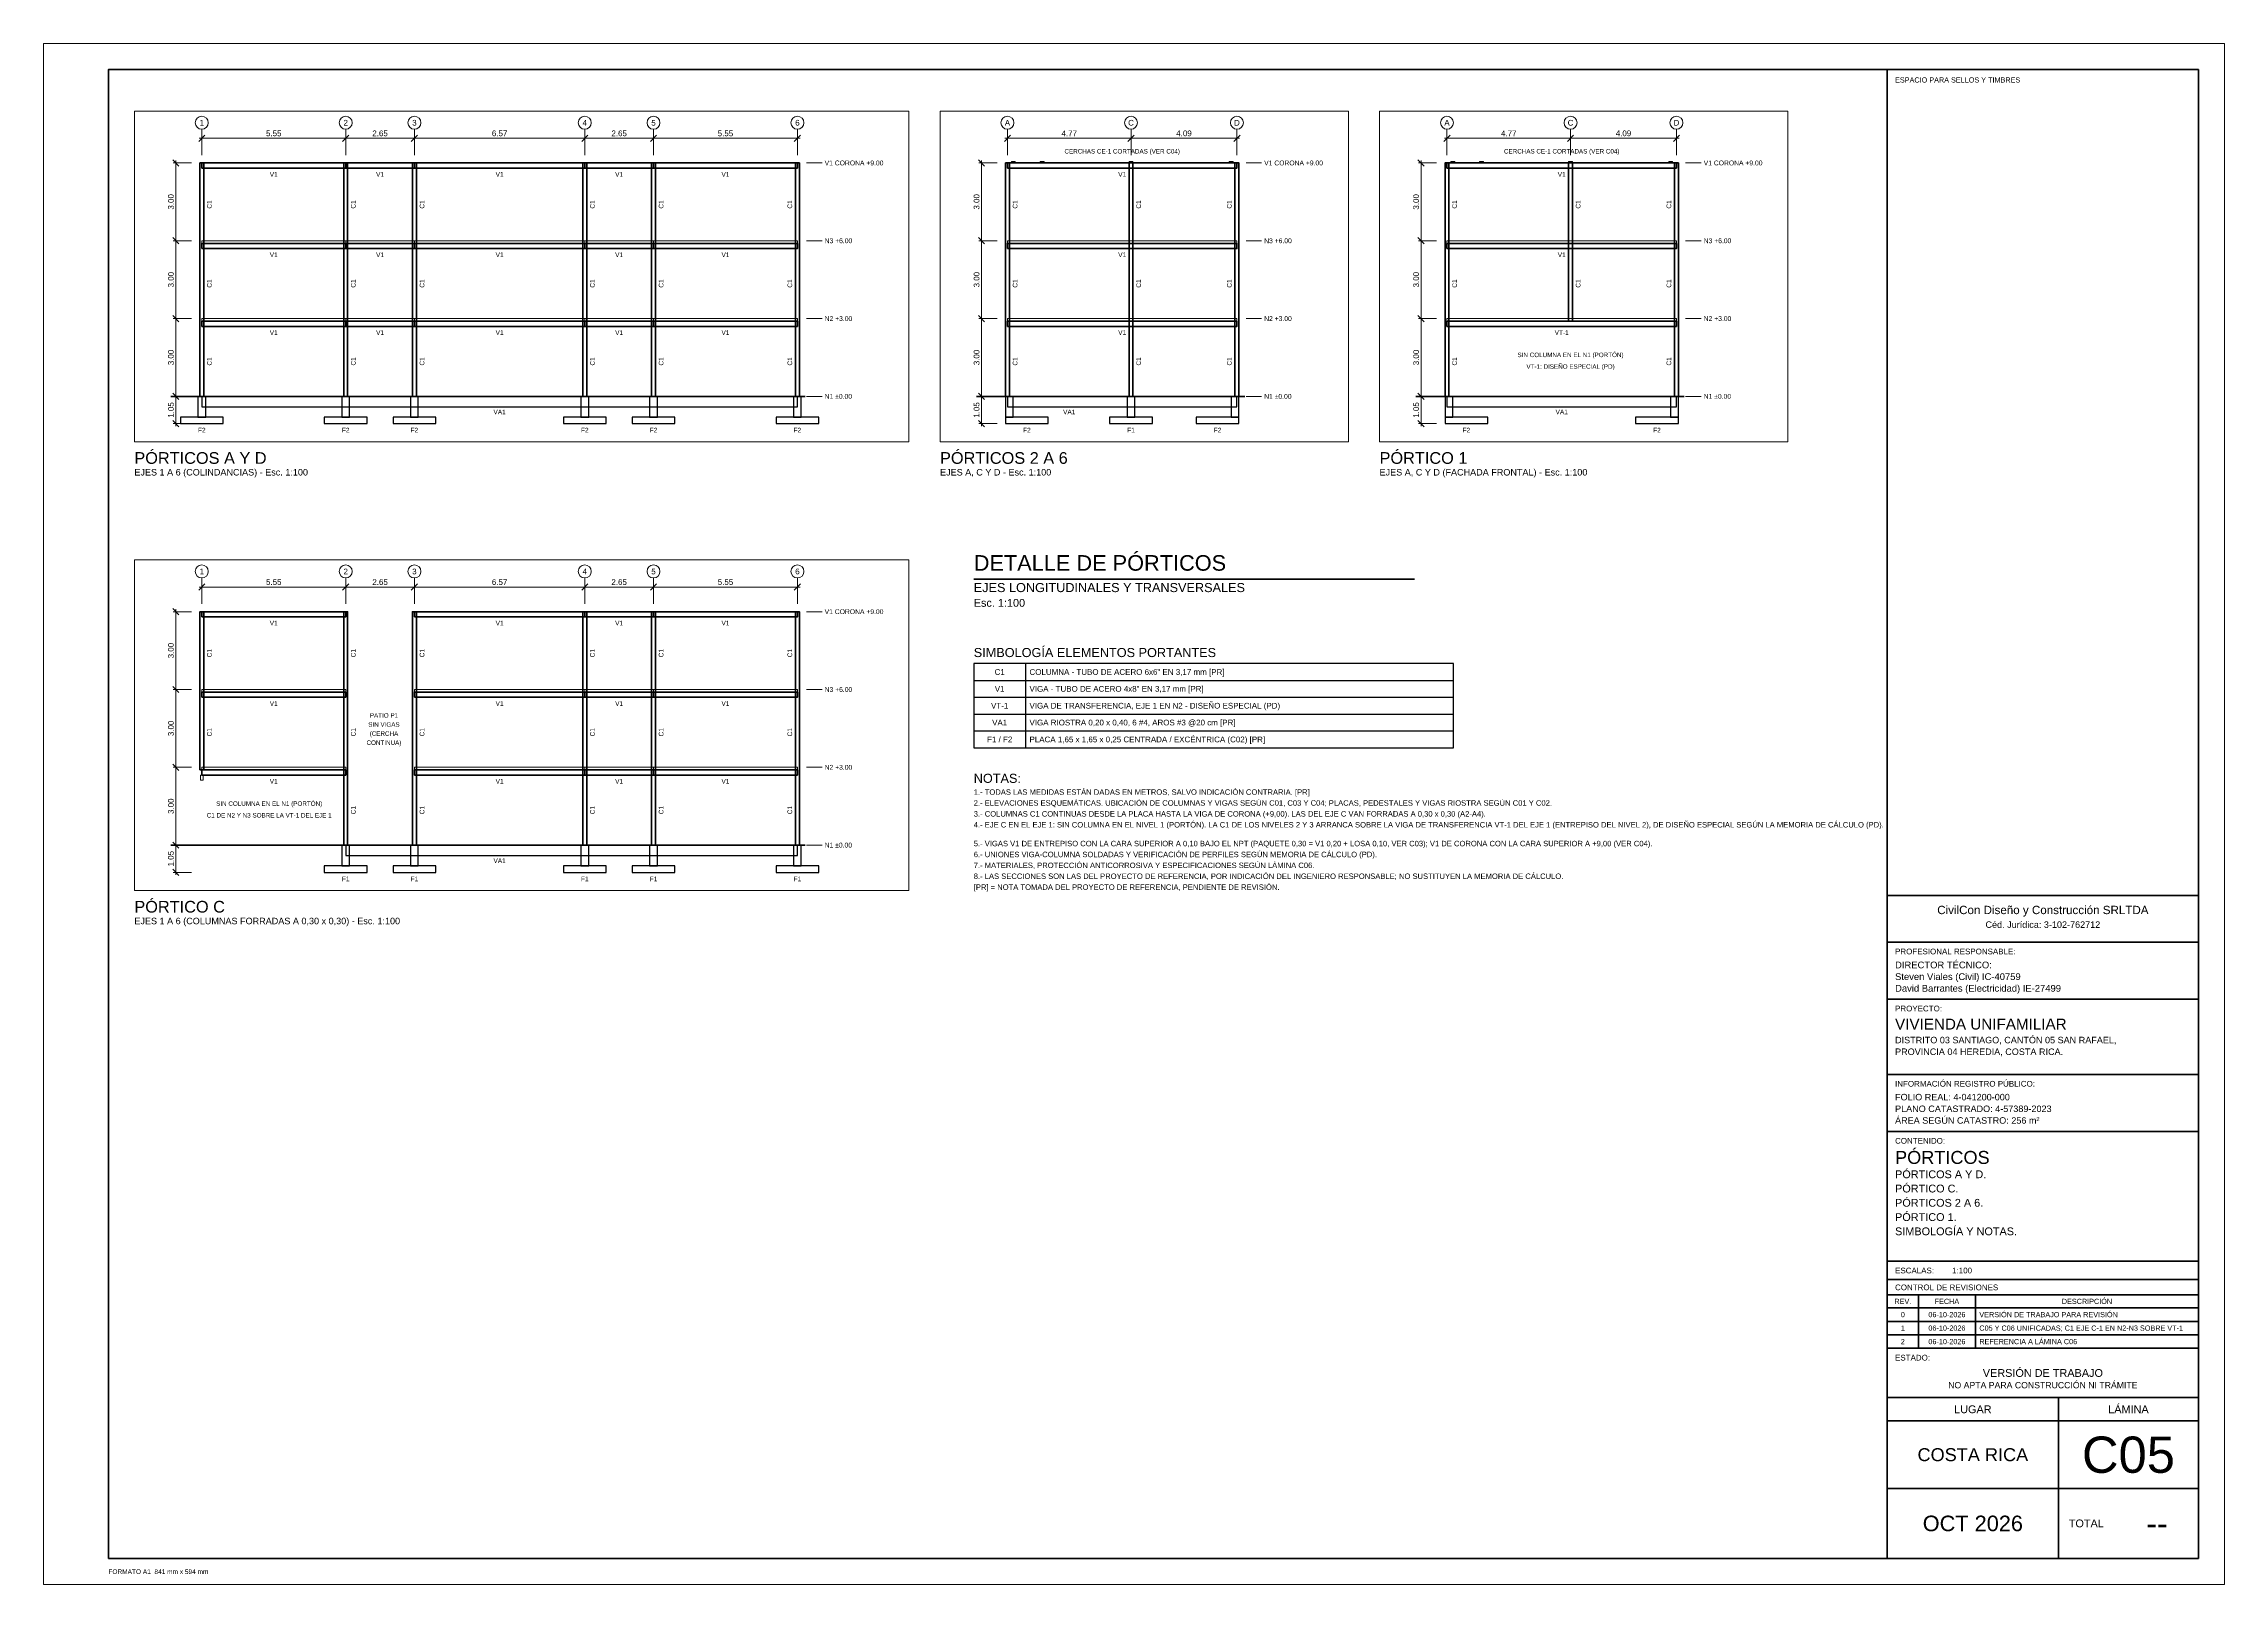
# Paper-space layout 'C05-PORTICOS' of a CAD drawing. Header units: metres, sheet in millimetres. Extents: x 0 to 841, y 0 to 594.
# The model-space entities are those that its viewports show. They can reach past a viewport. Long polylines and large blocks are cut down to what shows.
import ezdxf
from ezdxf.enums import TextEntityAlignment as Align

# ---------------------------------------------------------------- set-up
doc = ezdxf.new("R2010")
doc.units = ezdxf.units.M
doc.linetypes.add('DASHDOT', pattern=[3.556, 2.54, -0.508, 0, -0.508])
for name, color, linetype, lineweight in [('A-CAJETIN', 7, 'Continuous', 35), ('A-CAJETIN-TXT', 7, 'Continuous', 25), ('A-MARCO', 7, 'Continuous', 70), ('A-NOTAS', 7, 'Continuous', 18), ('A-TABLAS', 7, 'Continuous', 25), ('A-TEXTO', 7, 'Continuous', 18), ('A-TITULOS', 7, 'Continuous', 35), ('E-CIM', 7, 'Continuous', 25), ('E-COL', 7, 'Continuous', 35), ('E-COTA', 7, 'Continuous', 18), ('E-EJE', 8, 'DASHDOT', 13), ('E-LOSA', 8, 'Continuous', 18), ('E-REF', 8, 'Continuous', 18), ('E-TERRENO', 7, 'Continuous', 50), ('E-TXT', 7, 'Continuous', 18), ('E-VIGA', 7, 'Continuous', 35)]:
    doc.layers.add(name, color=color, linetype=linetype, lineweight=lineweight)
doc.layers.add('A-VIEWPORT', color=8, linetype='Continuous', lineweight=13, plot=False)
doc.styles.add('ARIAL', font='arial.ttf')
doc.dimstyles.new('COTA-100', dxfattribs={"dimtxt": 0.22, "dimasz": 0.12, "dimexe": 0.1, "dimexo": 0.1, "dimgap": 0.08, "dimtad": 1, "dimzin": 0, "dimdsep": 46, "dimtxsty": 'ARIAL', "dimtsz": 0.12, "dimcen": 2.5, "dimdle": 0.1, "dimclrd": 7, "dimclre": 7, "dimclrt": 7, "dimazin": 3, "dimtfac": 1, "dimtmove": 0, "dimatfit": 3, "dimlwd": 18, "dimlwe": 13})

# ---------------------------------------------------------------- blocks, each defined once
blk = doc.blocks.new('CAJETIN_A1')
for p, q in [((0, 255.6), (120, 255.6)), ((0, 237.6), (120, 237.6)), ((0, 215.6), (120, 215.6)), ((0, 186.6), (120, 186.6)), ((0, 164.6), (120, 164.6)), ((0, 114.6), (120, 114.6)), ((0, 107.6), (120, 107.6)), ((0, 101.6), (120, 101.6)), ((12, 101.6), (12, 81)), ((34, 101.6), (34, 81)), ((0, 96.6), (120, 96.6)), ((0, 91.4), (120, 91.4)), ((0, 86.2), (120, 86.2)), ((0, 81), (120, 81)), ((0, 62), (120, 62)), ((66, 62), (66, 0)), ((0, 53), (120, 53)), ((0, 27), (120, 27))]:
    blk.add_line(p, q)
blk.add_lwpolyline([(0, 0), (120, 0), (120, 574), (0, 574)], close=True)
at = {"style": 'ARIAL'}
for s, height, p in [('ESPACIO PARA SELLOS Y TIMBRES', 2, (3, 571)), ('PROFESIONAL RESPONSABLE:', 2.2, (3, 235.1)), ('PROYECTO:', 2.2, (3, 213.1)), ('INFORMACIÓN REGISTRO PÚBLICO:', 2.2, (3, 184.1)), ('CONTENIDO:', 2.2, (3, 162.1)), ('ESCALAS:', 2.2, (3, 112.1)), ('CONTROL DE REVISIONES', 2.2, (3, 105.6)), ('ESTADO:', 2.2, (3, 78.5))]:
    blk.add_text(s, height=height, dxfattribs=at).set_placement(p, align=Align.TOP_LEFT)
for s, height, p in [('REV.', 2, (6, 99.1)), ('FECHA', 2, (23, 99.1)), ('DESCRIPCIÓN', 2, (77, 99.1)), ('LUGAR', 3, (33, 57.5)), ('LÁMINA', 3, (93, 57.5))]:
    blk.add_text(s, height=height, dxfattribs=at).set_placement(p, align=Align.MIDDLE_CENTER)
blk.add_text('TOTAL', height=3, dxfattribs=at).set_placement((70, 13.5), align=Align.MIDDLE_LEFT)
for tag, height, p in [('EMPRESA_CED', 2.5, (60, 245.6)), ('EMPRESA', 3.2, (60, 251.6)), ('ESTADO_1', 3, (60, 73)), ('ESTADO_2', 2.4, (60, 68))]:
    blk.add_attdef(tag, text='', height=height, dxfattribs=at).set_placement(p, align=Align.TOP_CENTER)
for tag, height, p in [('PROF_1', 2.6, (3, 230.1)), ('PROF_2', 2.6, (3, 225.6)), ('PROF_3', 2.6, (3, 221.1)), ('PROYECTO', 4.2, (3, 208.1)), ('UBIC_1', 2.5, (3, 201.1)), ('UBIC_2', 2.5, (3, 196.6)), ('UBIC_3', 2.5, (3, 192.1)), ('REG_1', 2.5, (3, 179.1)), ('REG_2', 2.5, (3, 174.6)), ('REG_3', 2.5, (3, 170.1)), ('CONT_TIT', 5, (3, 157.1)), ('CONT_1', 3, (3, 149.6)), ('CONT_2', 3, (3, 144.1)), ('CONT_3', 3, (3, 138.6)), ('CONT_4', 3, (3, 133.1)), ('CONT_5', 3, (3, 127.6)), ('CONT_6', 3, (3, 122.1)), ('ESCALAS', 2.2, (25, 112.1))]:
    blk.add_attdef(tag, text='', height=height, dxfattribs=at).set_placement(p, align=Align.TOP_LEFT)
for tag, height, p in [('REV0_N', 2, (6, 94)), ('REV0_F', 2, (23, 94)), ('REV1_N', 2, (6, 88.8)), ('REV2_N', 2, (6, 83.6)), ('REV1_F', 2, (23, 88.8)), ('REV2_F', 2, (23, 83.6)), ('LUGAR', 5, (33, 40)), ('LAMINA', 14, (93, 40)), ('TOTAL', 9, (104, 13.5)), ('FECHA', 6, (33, 13.5))]:
    blk.add_attdef(tag, text='', height=height, dxfattribs=at).set_placement(p, align=Align.MIDDLE_CENTER)
for tag, p in [('REV0_D', (35.5, 94)), ('REV1_D', (35.5, 88.8)), ('REV2_D', (35.5, 83.6))]:
    blk.add_attdef(tag, text='', height=2, dxfattribs=at).set_placement(p, align=Align.MIDDLE_LEFT)

msp = doc.modelspace()

# ---------------------------------------------------------------- linework, layer by layer
at = {"layer": 'E-CIM'}
for points in [[(1.985, -0.8), (2.285, -0.8), (2.285, 0), (1.985, 0)], [(2.135, -0.4), (25.105, -0.4), (25.105, 0), (2.135, 0)], [(7.535, -0.8), (7.835, -0.8), (7.835, 0), (7.535, 0)], [(10.185, -0.8), (10.485, -0.8), (10.485, 0), (10.185, 0)], [(16.755, -0.8), (17.055, -0.8), (17.055, 0), (16.755, 0)], [(19.405, -0.8), (19.705, -0.8), (19.705, 0), (19.405, 0)], [(24.955, -0.8), (25.255, -0.8), (25.255, 0), (24.955, 0)], [(40, -0.8), (40.3, -0.8), (40.3, 0), (40, 0)], [(40.075, -0.4), (48.925, -0.4), (48.925, 0), (40.075, 0)], [(44.69, -0.8), (44.99, -0.8), (44.99, 0), (44.69, 0)], [(48.7, -0.8), (49, -0.8), (49, 0), (48.7, 0)], [(60, -0.8), (60.3, -0.8), (60.3, 0), (60, 0)], [(60.075, -0.4), (68.925, -0.4), (68.925, 0), (60.075, 0)], [(68.7, -0.8), (69, -0.8), (69, 0), (68.7, 0)], [(1.31, -1.05), (2.96, -1.05), (2.96, -0.8), (1.31, -0.8)], [(6.86, -1.05), (8.51, -1.05), (8.51, -0.8), (6.86, -0.8)], [(9.51, -1.05), (11.16, -1.05), (11.16, -0.8), (9.51, -0.8)], [(16.08, -1.05), (17.73, -1.05), (17.73, -0.8), (16.08, -0.8)], [(18.73, -1.05), (20.38, -1.05), (20.38, -0.8), (18.73, -0.8)], [(24.28, -1.05), (25.93, -1.05), (25.93, -0.8), (24.28, -0.8)], [(40, -1.05), (41.65, -1.05), (41.65, -0.8), (40, -0.8)], [(44.015, -1.05), (45.665, -1.05), (45.665, -0.8), (44.015, -0.8)], [(47.35, -1.05), (49, -1.05), (49, -0.8), (47.35, -0.8)], [(60, -1.05), (61.65, -1.05), (61.65, -0.8), (60, -0.8)], [(67.35, -1.05), (69, -1.05), (69, -0.8), (67.35, -0.8)], [(6.86, -17.05), (8.51, -17.05), (8.51, -16.8), (6.86, -16.8)], [(7.535, -16.8), (7.835, -16.8), (7.835, -16), (7.535, -16)], [(7.685, -16.4), (25.105, -16.4), (25.105, -16), (7.685, -16)], [(9.51, -17.05), (11.16, -17.05), (11.16, -16.8), (9.51, -16.8)], [(10.185, -16.8), (10.485, -16.8), (10.485, -16), (10.185, -16)], [(16.08, -17.05), (17.73, -17.05), (17.73, -16.8), (16.08, -16.8)], [(16.755, -16.8), (17.055, -16.8), (17.055, -16), (16.755, -16)], [(18.73, -17.05), (20.38, -17.05), (20.38, -16.8), (18.73, -16.8)], [(19.405, -16.8), (19.705, -16.8), (19.705, -16), (19.405, -16)], [(24.28, -17.05), (25.93, -17.05), (25.93, -16.8), (24.28, -16.8)], [(24.955, -16.8), (25.255, -16.8), (25.255, -16), (24.955, -16)]]:
    msp.add_lwpolyline(points, close=True, dxfattribs=at)
at = {"layer": 'E-COL'}
for points in [[(2.06, 0), (2.21, 0), (2.21, 9), (2.06, 9)], [(7.61, 0), (7.76, 0), (7.76, 9), (7.61, 9)], [(10.26, 0), (10.41, 0), (10.41, 9), (10.26, 9)], [(16.83, 0), (16.98, 0), (16.98, 9), (16.83, 9)], [(19.48, 0), (19.63, 0), (19.63, 9), (19.48, 9)], [(25.03, 0), (25.18, 0), (25.18, 9), (25.03, 9)], [(40, 0), (40.15, 0), (40.15, 9), (40, 9)], [(44.765, 0), (44.915, 0), (44.915, 9), (44.765, 9)], [(48.85, 0), (49, 0), (49, 9), (48.85, 9)], [(60, 0), (60.15, 0), (60.15, 9), (60, 9)], [(64.765, 2.9), (64.915, 2.9), (64.915, 9), (64.765, 9)], [(68.85, 0), (69, 0), (69, 9), (68.85, 9)], [(2.06, -13.1), (2.21, -13.1), (2.21, -7), (2.06, -7)], [(7.61, -16), (7.76, -16), (7.76, -7), (7.61, -7)], [(10.26, -16), (10.41, -16), (10.41, -7), (10.26, -7)], [(16.83, -16), (16.98, -16), (16.98, -7), (16.83, -7)], [(19.48, -16), (19.63, -16), (19.63, -7), (19.48, -7)], [(25.03, -16), (25.18, -16), (25.18, -7), (25.03, -7)]]:
    msp.add_lwpolyline(points, close=True, dxfattribs=at)
at = {"layer": 'E-EJE'}
for p, q in [((2.135, 9.3), (2.135, 10.3)), ((7.685, 9.3), (7.685, 10.3)), ((10.335, 9.3), (10.335, 10.3)), ((16.905, 9.3), (16.905, 10.3)), ((19.555, 9.3), (19.555, 10.3)), ((25.105, 9.3), (25.105, 10.3)), ((40.075, 9.3), (40.075, 10.3)), ((44.84, 9.3), (44.84, 10.3)), ((48.925, 9.3), (48.925, 10.3)), ((60.075, 9.3), (60.075, 10.3)), ((64.84, 9.3), (64.84, 10.3)), ((68.925, 9.3), (68.925, 10.3)), ((2.135, -6.7), (2.135, -5.7)), ((7.685, -6.7), (7.685, -5.7)), ((10.335, -6.7), (10.335, -5.7)), ((16.905, -6.7), (16.905, -5.7)), ((19.555, -6.7), (19.555, -5.7)), ((25.105, -6.7), (25.105, -5.7))]:
    msp.add_line(p, q, dxfattribs=at)
at = {"layer": 'E-LOSA'}
for points in [[(2.135, 5.9), (7.685, 5.9), (7.685, 6), (2.135, 6)], [(7.685, 5.9), (10.335, 5.9), (10.335, 6), (7.685, 6)], [(10.335, 5.9), (16.905, 5.9), (16.905, 6), (10.335, 6)], [(16.905, 5.9), (19.555, 5.9), (19.555, 6), (16.905, 6)], [(19.555, 5.9), (25.105, 5.9), (25.105, 6), (19.555, 6)], [(40.075, 5.9), (48.925, 5.9), (48.925, 6), (40.075, 6)], [(60.075, 5.9), (68.925, 5.9), (68.925, 6), (60.075, 6)], [(2.135, 2.9), (7.685, 2.9), (7.685, 3), (2.135, 3)], [(7.685, 2.9), (10.335, 2.9), (10.335, 3), (7.685, 3)], [(10.335, 2.9), (16.905, 2.9), (16.905, 3), (10.335, 3)], [(16.905, 2.9), (19.555, 2.9), (19.555, 3), (16.905, 3)], [(19.555, 2.9), (25.105, 2.9), (25.105, 3), (19.555, 3)], [(40.075, 2.9), (48.925, 2.9), (48.925, 3), (40.075, 3)], [(60.075, 2.9), (68.925, 2.9), (68.925, 3), (60.075, 3)], [(2.135, -10.1), (7.685, -10.1), (7.685, -10), (2.135, -10)], [(10.335, -10.1), (16.905, -10.1), (16.905, -10), (10.335, -10)], [(16.905, -10.1), (19.555, -10.1), (19.555, -10), (16.905, -10)], [(19.555, -10.1), (25.105, -10.1), (25.105, -10), (19.555, -10)], [(2.135, -13.1), (7.685, -13.1), (7.685, -13), (2.135, -13)], [(10.335, -13.1), (16.905, -13.1), (16.905, -13), (10.335, -13)], [(16.905, -13.1), (19.555, -13.1), (19.555, -13), (16.905, -13)], [(19.555, -13.1), (25.105, -13.1), (25.105, -13), (19.555, -13)]]:
    msp.add_lwpolyline(points, close=True, dxfattribs=at)
at = {"layer": 'E-REF'}
for points in [[(40.225, 9), (40.375, 9), (40.375, 9.05), (40.225, 9.05)], [(41.335, 9), (41.485, 9), (41.485, 9.05), (41.335, 9.05)], [(44.765, 9), (44.915, 9), (44.915, 9.05), (44.765, 9.05)], [(48.625, 9), (48.775, 9), (48.775, 9.05), (48.625, 9.05)], [(60.225, 9), (60.375, 9), (60.375, 9.05), (60.225, 9.05)], [(61.335, 9), (61.485, 9), (61.485, 9.05), (61.335, 9.05)], [(64.765, 9), (64.915, 9), (64.915, 9.05), (64.765, 9.05)], [(68.625, 9), (68.775, 9), (68.775, 9.05), (68.625, 9.05)], [(2.085, -13.5), (2.185, -13.5), (2.185, -13.3), (2.085, -13.3)]]:
    msp.add_lwpolyline(points, close=True, dxfattribs=at)
at = {"layer": 'E-TERRENO'}
for p, q in [((0.935, 0), (25.405, 0)), ((38.875, 0), (49.225, 0)), ((58.875, 0), (69.225, 0)), ((0.935, -16), (25.405, -16))]:
    msp.add_line(p, q, dxfattribs=at)
at = {"layer": 'E-TXT'}
for p, q in [((25.455, 9), (26.055, 9)), ((49.275, 9), (49.875, 9)), ((69.275, 9), (69.875, 9)), ((25.455, 6), (26.055, 6)), ((49.275, 6), (49.875, 6)), ((69.275, 6), (69.875, 6)), ((25.455, 3), (26.055, 3)), ((49.275, 3), (49.875, 3)), ((69.275, 3), (69.875, 3)), ((25.455, 0), (26.055, 0)), ((49.275, 0), (49.875, 0)), ((69.275, 0), (69.875, 0)), ((25.455, -7), (26.055, -7)), ((25.455, -10), (26.055, -10)), ((25.455, -13), (26.055, -13)), ((25.455, -16), (26.055, -16))]:
    msp.add_line(p, q, dxfattribs=at)
for centre in [(2.135, 10.55), (7.685, 10.55), (10.335, 10.55), (16.905, 10.55), (19.555, 10.55), (25.105, 10.55), (40.075, 10.55), (44.84, 10.55), (48.925, 10.55), (60.075, 10.55), (64.84, 10.55), (68.925, 10.55), (2.135, -5.45), (7.685, -5.45), (10.335, -5.45), (16.905, -5.45), (19.555, -5.45), (25.105, -5.45)]:
    msp.add_circle(centre, 0.25, dxfattribs=at)
at = {"layer": 'E-VIGA'}
for points in [[(2.135, 8.8), (7.685, 8.8), (7.685, 9), (2.135, 9)], [(7.685, 8.8), (10.335, 8.8), (10.335, 9), (7.685, 9)], [(10.335, 8.8), (16.905, 8.8), (16.905, 9), (10.335, 9)], [(16.905, 8.8), (19.555, 8.8), (19.555, 9), (16.905, 9)], [(19.555, 8.8), (25.105, 8.8), (25.105, 9), (19.555, 9)], [(40.075, 8.8), (48.925, 8.8), (48.925, 9), (40.075, 9)], [(60.075, 8.8), (68.925, 8.8), (68.925, 9), (60.075, 9)], [(2.135, 5.7), (7.685, 5.7), (7.685, 5.9), (2.135, 5.9)], [(7.685, 5.7), (10.335, 5.7), (10.335, 5.9), (7.685, 5.9)], [(10.335, 5.7), (16.905, 5.7), (16.905, 5.9), (10.335, 5.9)], [(16.905, 5.7), (19.555, 5.7), (19.555, 5.9), (16.905, 5.9)], [(19.555, 5.7), (25.105, 5.7), (25.105, 5.9), (19.555, 5.9)], [(40.075, 5.7), (48.925, 5.7), (48.925, 5.9), (40.075, 5.9)], [(60.075, 5.7), (68.925, 5.7), (68.925, 5.9), (60.075, 5.9)], [(2.135, 2.7), (7.685, 2.7), (7.685, 2.9), (2.135, 2.9)], [(7.685, 2.7), (10.335, 2.7), (10.335, 2.9), (7.685, 2.9)], [(10.335, 2.7), (16.905, 2.7), (16.905, 2.9), (10.335, 2.9)], [(16.905, 2.7), (19.555, 2.7), (19.555, 2.9), (16.905, 2.9)], [(19.555, 2.7), (25.105, 2.7), (25.105, 2.9), (19.555, 2.9)], [(40.075, 2.7), (48.925, 2.7), (48.925, 2.9), (40.075, 2.9)], [(60.075, 2.7), (68.925, 2.7), (68.925, 2.9), (60.075, 2.9)], [(2.135, -7.2), (7.685, -7.2), (7.685, -7), (2.135, -7)], [(10.335, -7.2), (16.905, -7.2), (16.905, -7), (10.335, -7)], [(16.905, -7.2), (19.555, -7.2), (19.555, -7), (16.905, -7)], [(19.555, -7.2), (25.105, -7.2), (25.105, -7), (19.555, -7)], [(2.135, -10.3), (7.685, -10.3), (7.685, -10.1), (2.135, -10.1)], [(10.335, -10.3), (16.905, -10.3), (16.905, -10.1), (10.335, -10.1)], [(16.905, -10.3), (19.555, -10.3), (19.555, -10.1), (16.905, -10.1)], [(19.555, -10.3), (25.105, -10.3), (25.105, -10.1), (19.555, -10.1)], [(2.135, -13.3), (7.685, -13.3), (7.685, -13.1), (2.135, -13.1)], [(10.335, -13.3), (16.905, -13.3), (16.905, -13.1), (10.335, -13.1)], [(16.905, -13.3), (19.555, -13.3), (19.555, -13.1), (16.905, -13.1)], [(19.555, -13.3), (25.105, -13.3), (25.105, -13.1), (19.555, -13.1)]]:
    msp.add_lwpolyline(points, close=True, dxfattribs=at)

# ---------------------------------------------------------------- texts
at = {"layer": 'E-TXT', "style": 'ARIAL'}
for s, height, p in [('1', 0.22, (2.135, 10.55)), ('2', 0.22, (7.685, 10.55)), ('3', 0.22, (10.335, 10.55)), ('4', 0.22, (16.905, 10.55)), ('5', 0.22, (19.555, 10.55)), ('6', 0.22, (25.105, 10.55)), ('A', 0.22, (40.075, 10.55)), ('C', 0.22, (44.84, 10.55)), ('D', 0.22, (48.925, 10.55)), ('A', 0.22, (60.075, 10.55)), ('C', 0.22, (64.84, 10.55)), ('D', 0.22, (68.925, 10.55)), ('CERCHAS CE-1 CORTADAS (VER C04)', 0.17333, (44.5, 9.45)), ('CERCHAS CE-1 CORTADAS (VER C04)', 0.17333, (64.5, 9.45)), ('V1', 0.18, (4.91, 8.56)), ('V1', 0.18, (9.01, 8.56)), ('V1', 0.18, (13.62, 8.56)), ('V1', 0.18, (18.23, 8.56)), ('V1', 0.18, (22.33, 8.56)), ('V1', 0.18, (44.5, 8.56)), ('V1', 0.18, (64.5, 8.56)), ('V1', 0.18, (4.91, 5.46)), ('V1', 0.18, (9.01, 5.46)), ('V1', 0.18, (13.62, 5.46)), ('V1', 0.18, (18.23, 5.46)), ('V1', 0.18, (22.33, 5.46)), ('V1', 0.18, (44.5, 5.46)), ('V1', 0.18, (64.5, 5.46)), ('V1', 0.18, (4.91, 2.46)), ('V1', 0.18, (9.01, 2.46)), ('V1', 0.18, (13.62, 2.46)), ('V1', 0.18, (18.23, 2.46)), ('V1', 0.18, (22.33, 2.46)), ('V1', 0.18, (44.5, 2.46)), ('VT-1', 0.18, (64.5, 2.46)), ('SIN COLUMNA EN EL N1 (PORTÓN)', 0.17333, (64.84, 1.6)), ('VT-1: DISEÑO ESPECIAL (PD)', 0.17333, (64.84, 1.15)), ('VA1', 0.18, (13.62, -0.6)), ('VA1', 0.18, (42.458, -0.6)), ('VA1', 0.18, (64.5, -0.6)), ('F2', 0.18, (2.135, -1.3)), ('F2', 0.18, (7.685, -1.3)), ('F2', 0.18, (10.335, -1.3)), ('F2', 0.18, (16.905, -1.3)), ('F2', 0.18, (19.555, -1.3)), ('F2', 0.18, (25.105, -1.3)), ('F2', 0.18, (40.825, -1.3)), ('F1', 0.18, (44.84, -1.3)), ('F2', 0.18, (48.175, -1.3)), ('F2', 0.18, (60.825, -1.3)), ('F2', 0.18, (68.175, -1.3)), ('1', 0.22, (2.135, -5.45)), ('2', 0.22, (7.685, -5.45)), ('3', 0.22, (10.335, -5.45)), ('4', 0.22, (16.905, -5.45)), ('5', 0.22, (19.555, -5.45)), ('6', 0.22, (25.105, -5.45)), ('V1', 0.18, (4.91, -7.44)), ('V1', 0.18, (13.62, -7.44)), ('V1', 0.18, (18.23, -7.44)), ('V1', 0.18, (22.33, -7.44)), ('V1', 0.18, (4.91, -10.54)), ('PATIO P1', 0.1733, (9.16, -11)), ('V1', 0.18, (13.62, -10.54)), ('V1', 0.18, (18.23, -10.54)), ('V1', 0.18, (22.33, -10.54)), ('SIN VIGAS', 0.1733, (9.16, -11.35)), ('(CERCHA', 0.1733, (9.16, -11.7)), ('CONTINUA)', 0.1733, (9.16, -12.05)), ('V1', 0.18, (4.91, -13.54)), ('V1', 0.18, (13.62, -13.54)), ('V1', 0.18, (18.23, -13.54)), ('V1', 0.18, (22.33, -13.54)), ('SIN COLUMNA EN EL N1 (PORTÓN)', 0.17333, (4.735, -14.4)), ('C1 DE N2 Y N3 SOBRE LA VT-1 DEL EJE 1', 0.17333, (4.735, -14.85)), ('VA1', 0.18, (13.62, -16.6)), ('F1', 0.18, (7.685, -17.3)), ('F1', 0.18, (10.335, -17.3)), ('F1', 0.18, (16.905, -17.3)), ('F1', 0.18, (19.555, -17.3)), ('F1', 0.18, (25.105, -17.3))]:
    msp.add_text(s, height=height, dxfattribs=at).set_placement(p, align=Align.MIDDLE_CENTER)
for s, height, p in [('V1 CORONA +9.00', 0.18667, (26.155, 9)), ('V1 CORONA +9.00', 0.18667, (49.975, 9)), ('V1 CORONA +9.00', 0.18667, (69.975, 9)), ('N3 +6.00', 0.1867, (26.155, 6)), ('N3 +6.00', 0.1867, (49.975, 6)), ('N3 +6.00', 0.1867, (69.975, 6)), ('N2 +3.00', 0.1867, (26.155, 3)), ('N2 +3.00', 0.1867, (49.975, 3)), ('N2 +3.00', 0.1867, (69.975, 3)), ('N1 ±0.00', 0.1867, (26.155, 0)), ('N1 ±0.00', 0.1867, (49.975, 0)), ('N1 ±0.00', 0.1867, (69.975, 0)), ('V1 CORONA +9.00', 0.18667, (26.155, -7)), ('N3 +6.00', 0.1867, (26.155, -10)), ('N2 +3.00', 0.1867, (26.155, -13)), ('N1 ±0.00', 0.1867, (26.155, -16))]:
    msp.add_text(s, height=height, dxfattribs=at).set_placement(p, align=Align.MIDDLE_LEFT)
for p in [(2.428, 7.4), (7.978, 7.4), (10.628, 7.4), (17.198, 7.4), (19.848, 7.4), (24.812, 7.4), (40.368, 7.4), (45.133, 7.4), (48.632, 7.4), (60.368, 7.4), (65.133, 7.4), (68.632, 7.4), (2.428, 4.35), (7.978, 4.35), (10.628, 4.35), (17.198, 4.35), (19.848, 4.35), (24.812, 4.35), (40.368, 4.35), (45.133, 4.35), (48.632, 4.35), (60.368, 4.35), (65.133, 4.35), (68.632, 4.35), (2.428, 1.35), (7.978, 1.35), (10.628, 1.35), (17.198, 1.35), (19.848, 1.35), (24.812, 1.35), (40.368, 1.35), (45.133, 1.35), (48.632, 1.35), (60.368, 1.35), (68.632, 1.35), (2.428, -8.6), (7.978, -8.6), (10.628, -8.6), (17.198, -8.6), (19.848, -8.6), (24.812, -8.6), (2.428, -11.65), (7.978, -11.65), (10.628, -11.65), (17.198, -11.65), (19.848, -11.65), (24.812, -11.65), (7.978, -14.65), (10.628, -14.65), (17.198, -14.65), (19.848, -14.65), (24.812, -14.65)]:
    msp.add_text('C1', height=0.18, rotation=90, dxfattribs=at).set_placement(p, align=Align.MIDDLE_CENTER)

# ---------------------------------------------------------------- dimensions: what is measured, and where the dimension line sits
at = {"layer": 'E-COTA'}
for base, p1, p2, text in [((2.135, 9.95), (2.135, 9.3), (7.685, 9.3), '5.55'), ((7.685, 9.95), (7.685, 9.3), (10.335, 9.3), '2.65'), ((10.335, 9.95), (10.335, 9.3), (16.905, 9.3), '6.57'), ((16.905, 9.95), (16.905, 9.3), (19.555, 9.3), '2.65'), ((19.555, 9.95), (19.555, 9.3), (25.105, 9.3), '5.55'), ((40.075, 9.95), (40.075, 9.3), (44.84, 9.3), '4.77'), ((44.84, 9.95), (44.84, 9.3), (48.925, 9.3), '4.09'), ((60.075, 9.95), (60.075, 9.3), (64.84, 9.3), '4.77'), ((64.84, 9.95), (64.84, 9.3), (68.925, 9.3), '4.09'), ((2.135, -6.05), (2.135, -6.7), (7.685, -6.7), '5.55'), ((7.685, -6.05), (7.685, -6.7), (10.335, -6.7), '2.65'), ((10.335, -6.05), (10.335, -6.7), (16.905, -6.7), '6.57'), ((16.905, -6.05), (16.905, -6.7), (19.555, -6.7), '2.65'), ((19.555, -6.05), (19.555, -6.7), (25.105, -6.7), '5.55')]:
    msp.add_linear_dim(base=base, p1=p1, p2=p2, text=text, dimstyle='COTA-100', dxfattribs=at).render()
for base, p1, p2, text in [((1.135, 6), (1.835, 6), (1.835, 9), '3.00'), ((39.075, 6), (39.775, 6), (39.775, 9), '3.00'), ((59.075, 6), (59.775, 6), (59.775, 9), '3.00'), ((1.135, 3), (1.835, 3), (1.835, 6), '3.00'), ((39.075, 3), (39.775, 3), (39.775, 6), '3.00'), ((59.075, 3), (59.775, 3), (59.775, 6), '3.00'), ((1.135, 0), (1.835, 0), (1.835, 3), '3.00'), ((39.075, 0), (39.775, 0), (39.775, 3), '3.00'), ((59.075, 0), (59.775, 0), (59.775, 3), '3.00'), ((1.135, -1.05), (1.835, -1.05), (1.835, 0), '1.05'), ((39.075, -1.05), (39.775, -1.05), (39.775, 0), '1.05'), ((59.075, -1.05), (59.775, -1.05), (59.775, 0), '1.05'), ((1.135, -10), (1.835, -10), (1.835, -7), '3.00'), ((1.135, -13), (1.835, -13), (1.835, -10), '3.00'), ((1.135, -16), (1.835, -16), (1.835, -13), '3.00'), ((1.135, -17.05), (1.835, -17.05), (1.835, -16), '1.05')]:
    msp.add_linear_dim(base=base, p1=p1, p2=p2, angle=90, text=text, dimstyle='COTA-100', dxfattribs=at).render()

psp = doc.layouts.new('C05-PORTICOS')

# ---------------------------------------------------------------- linework, layer by layer
at = {"layer": 'A-MARCO'}
psp.add_lwpolyline([(25, 10), (831, 10), (831, 584), (25, 584)], close=True, dxfattribs=at)
at = {"layer": 'A-TABLAS'}
for p, q in [((378.7, 355), (378.7, 348.5)), ((358.7, 348.5), (543.7, 348.5)), ((378.7, 348.5), (378.7, 342)), ((358.7, 342), (543.7, 342)), ((378.7, 342), (378.7, 335.5)), ((358.7, 335.5), (543.7, 335.5)), ((358.7, 329), (543.7, 329)), ((378.7, 335.5), (378.7, 329)), ((378.7, 329), (378.7, 322.5))]:
    psp.add_line(p, q, dxfattribs=at)
psp.add_lwpolyline([(358.7, 322.5), (543.7, 322.5), (543.7, 355), (358.7, 355)], close=True, dxfattribs=at)
at = {"layer": 'A-TITULOS'}
psp.add_line((358.7, 387.5), (528.7, 387.5), dxfattribs=at)
at = {"layer": 'A-VIEWPORT'}
psp.add_lwpolyline([(0, 0), (841, 0), (841, 594), (0, 594)], close=True, dxfattribs=at)

# ---------------------------------------------------------------- block references
at = {"layer": 'A-CAJETIN'}
ref = psp.add_blockref('CAJETIN_A1', (711, 10), dxfattribs=at)
ref.add_attrib('EMPRESA', 'CivilCon Diseño y Construcción SRLTDA', dxfattribs={"layer": 'A-CAJETIN-TXT', "height": 3.2, "style": 'ARIAL'}).set_placement((771, 261.6), align=Align.TOP_CENTER)
ref.add_attrib('EMPRESA_CED', 'Céd. Jurídica: 3-102-762712', dxfattribs={"layer": 'A-CAJETIN-TXT', "height": 2.5, "style": 'ARIAL'}).set_placement((771, 255.6), align=Align.TOP_CENTER)
ref.add_attrib('PROF_1', 'DIRECTOR TÉCNICO:', dxfattribs={"layer": 'A-CAJETIN-TXT', "height": 2.6, "style": 'ARIAL'}).set_placement((714, 240.1), align=Align.TOP_LEFT)
ref.add_attrib('PROF_2', 'Steven Viales (Civil) IC-40759', dxfattribs={"layer": 'A-CAJETIN-TXT', "height": 2.6, "style": 'ARIAL'}).set_placement((714, 235.6), align=Align.TOP_LEFT)
ref.add_attrib('PROF_3', 'David Barrantes (Electricidad) IE-27499', dxfattribs={"layer": 'A-CAJETIN-TXT', "height": 2.6, "style": 'ARIAL'}).set_placement((714, 231.1), align=Align.TOP_LEFT)
ref.add_attrib('PROYECTO', 'VIVIENDA UNIFAMILIAR', dxfattribs={"layer": 'A-CAJETIN-TXT', "height": 4.2, "style": 'ARIAL'}).set_placement((714, 218.1), align=Align.TOP_LEFT)
ref.add_attrib('UBIC_1', 'DISTRITO 03 SANTIAGO, CANTÓN 05 SAN RAFAEL,', dxfattribs={"layer": 'A-CAJETIN-TXT', "height": 2.5, "style": 'ARIAL'}).set_placement((714, 211.1), align=Align.TOP_LEFT)
ref.add_attrib('UBIC_2', 'PROVINCIA 04 HEREDIA, COSTA RICA.', dxfattribs={"layer": 'A-CAJETIN-TXT', "height": 2.5, "style": 'ARIAL'}).set_placement((714, 206.6), align=Align.TOP_LEFT)
ref.add_attrib('REG_1', 'FOLIO REAL: 4-041200-000', dxfattribs={"layer": 'A-CAJETIN-TXT', "height": 2.5, "style": 'ARIAL'}).set_placement((714, 189.1), align=Align.TOP_LEFT)
ref.add_attrib('REG_2', 'PLANO CATASTRADO: 4-57389-2023', dxfattribs={"layer": 'A-CAJETIN-TXT', "height": 2.5, "style": 'ARIAL'}).set_placement((714, 184.6), align=Align.TOP_LEFT)
ref.add_attrib('REG_3', 'ÁREA SEGÚN CATASTRO: 256 m²', dxfattribs={"layer": 'A-CAJETIN-TXT', "height": 2.5, "style": 'ARIAL'}).set_placement((714, 180.1), align=Align.TOP_LEFT)
ref.add_attrib('CONT_TIT', 'PÓRTICOS', dxfattribs={"layer": 'A-CAJETIN-TXT', "height": 5, "style": 'ARIAL'}).set_placement((714, 167.1), align=Align.TOP_LEFT)
ref.add_attrib('CONT_1', 'PÓRTICOS A Y D.', dxfattribs={"layer": 'A-CAJETIN-TXT', "height": 3, "style": 'ARIAL'}).set_placement((714, 159.6), align=Align.TOP_LEFT)
ref.add_attrib('CONT_2', 'PÓRTICO C.', dxfattribs={"layer": 'A-CAJETIN-TXT', "height": 3, "style": 'ARIAL'}).set_placement((714, 154.1), align=Align.TOP_LEFT)
ref.add_attrib('CONT_3', 'PÓRTICOS 2 A 6.', dxfattribs={"layer": 'A-CAJETIN-TXT', "height": 3, "style": 'ARIAL'}).set_placement((714, 148.6), align=Align.TOP_LEFT)
ref.add_attrib('CONT_4', 'PÓRTICO 1.', dxfattribs={"layer": 'A-CAJETIN-TXT', "height": 3, "style": 'ARIAL'}).set_placement((714, 143.1), align=Align.TOP_LEFT)
ref.add_attrib('CONT_5', 'SIMBOLOGÍA Y NOTAS.', dxfattribs={"layer": 'A-CAJETIN-TXT', "height": 3, "style": 'ARIAL'}).set_placement((714, 137.6), align=Align.TOP_LEFT)
ref.add_attrib('ESCALAS', '1:100', dxfattribs={"layer": 'A-CAJETIN-TXT', "height": 2.2, "style": 'ARIAL'}).set_placement((736, 122.1), align=Align.TOP_LEFT)
ref.add_attrib('REV0_N', '0', dxfattribs={"layer": 'A-CAJETIN-TXT', "height": 2, "style": 'ARIAL'}).set_placement((717, 104), align=Align.MIDDLE_CENTER)
ref.add_attrib('REV0_F', '06-10-2026', dxfattribs={"layer": 'A-CAJETIN-TXT', "height": 2, "style": 'ARIAL'}).set_placement((734, 104), align=Align.MIDDLE_CENTER)
ref.add_attrib('REV0_D', 'VERSIÓN DE TRABAJO PARA REVISIÓN', dxfattribs={"layer": 'A-CAJETIN-TXT', "height": 2, "style": 'ARIAL'}).set_placement((746.5, 104), align=Align.MIDDLE_LEFT)
ref.add_attrib('REV1_N', '1', dxfattribs={"layer": 'A-CAJETIN-TXT', "height": 2, "style": 'ARIAL'}).set_placement((717, 98.8), align=Align.MIDDLE_CENTER)
ref.add_attrib('REV1_F', '06-10-2026', dxfattribs={"layer": 'A-CAJETIN-TXT', "height": 2, "style": 'ARIAL'}).set_placement((734, 98.8), align=Align.MIDDLE_CENTER)
ref.add_attrib('REV1_D', 'C05 Y C06 UNIFICADAS; C1 EJE C-1 EN N2-N3 SOBRE VT-1', dxfattribs={"layer": 'A-CAJETIN-TXT', "height": 2, "style": 'ARIAL'}).set_placement((746.5, 98.8), align=Align.MIDDLE_LEFT)
ref.add_attrib('REV2_N', '2', dxfattribs={"layer": 'A-CAJETIN-TXT', "height": 2, "style": 'ARIAL'}).set_placement((717, 93.6), align=Align.MIDDLE_CENTER)
ref.add_attrib('REV2_F', '06-10-2026', dxfattribs={"layer": 'A-CAJETIN-TXT', "height": 2, "style": 'ARIAL'}).set_placement((734, 93.6), align=Align.MIDDLE_CENTER)
ref.add_attrib('REV2_D', 'REFERENCIA A LÁMINA C06', dxfattribs={"layer": 'A-CAJETIN-TXT', "height": 2, "style": 'ARIAL'}).set_placement((746.5, 93.6), align=Align.MIDDLE_LEFT)
ref.add_attrib('ESTADO_1', 'VERSIÓN DE TRABAJO', dxfattribs={"layer": 'A-CAJETIN-TXT', "height": 3, "style": 'ARIAL'}).set_placement((771, 83), align=Align.TOP_CENTER)
ref.add_attrib('ESTADO_2', 'NO APTA PARA CONSTRUCCIÓN NI TRÁMITE', dxfattribs={"layer": 'A-CAJETIN-TXT', "height": 2.4, "style": 'ARIAL'}).set_placement((771, 78), align=Align.TOP_CENTER)
ref.add_attrib('LUGAR', 'COSTA RICA', dxfattribs={"layer": 'A-CAJETIN-TXT', "height": 5, "style": 'ARIAL'}).set_placement((744, 50), align=Align.MIDDLE_CENTER)
ref.add_attrib('LAMINA', 'C05', dxfattribs={"layer": 'A-CAJETIN-TXT', "height": 14, "style": 'ARIAL'}).set_placement((804, 50), align=Align.MIDDLE_CENTER)
ref.add_attrib('FECHA', 'OCT 2026', dxfattribs={"layer": 'A-CAJETIN-TXT', "height": 6, "style": 'ARIAL'}).set_placement((744, 23.5), align=Align.MIDDLE_CENTER)
ref.add_attrib('TOTAL', '--', dxfattribs={"layer": 'A-CAJETIN-TXT', "height": 9, "style": 'ARIAL'}).set_placement((815, 23.5), align=Align.MIDDLE_CENTER)

# ---------------------------------------------------------------- texts
at = {"layer": 'A-NOTAS', "char_height": 2.1, "width": 346.3, "attachment_point": 1, "style": 'ARIAL'}
for s, insert in [('2.- ELEVACIONES ESQUEMÁTICAS. UBICACIÓN DE COLUMNAS Y VIGAS SEGÚN C01, C03 Y C04; PLACAS, PEDESTALES Y VIGAS RIOSTRA SEGÚN C01 Y C02.', (358.7, 302.3)), ('1.- TODAS LAS MEDIDAS ESTÁN DADAS EN METROS, SALVO INDICACIÓN CONTRARIA. [PR]', (358.7, 306.5)), ('4.- EJE C EN EL EJE 1: SIN COLUMNA EN EL NIVEL 1 (PORTÓN). LA C1 DE LOS NIVELES 2 Y 3 ARRANCA SOBRE LA VIGA DE TRANSFERENCIA VT-1 DEL EJE 1 (ENTREPISO DEL NIVEL 2), DE DISEÑO ESPECIAL SEGÚN LA MEMORIA DE CÁLCULO (PD).', (358.7, 293.9)), ('3.- COLUMNAS C1 CONTINUAS DESDE LA PLACA HASTA LA VIGA DE CORONA (+9,00). LAS DEL EJE C VAN FORRADAS A 0,30 x 0,30 (A2-A4).', (358.7, 298.1)), ('5.- VIGAS V1 DE ENTREPISO CON LA CARA SUPERIOR A 0,10 BAJO EL NPT (PAQUETE 0,30 = V1 0,20 + LOSA 0,10, VER C03); V1 DE CORONA CON LA CARA SUPERIOR A +9,00 (VER C04).', (358.7, 286.655)), ('6.- UNIONES VIGA-COLUMNA SOLDADAS Y VERIFICACIÓN DE PERFILES SEGÚN MEMORIA DE CÁLCULO (PD).', (358.7, 282.455)), ('7.- MATERIALES, PROTECCIÓN ANTICORROSIVA Y ESPECIFICACIONES SEGÚN LÁMINA C06.', (358.7, 278.255)), ('8.- LAS SECCIONES SON LAS DEL PROYECTO DE REFERENCIA, POR INDICACIÓN DEL INGENIERO RESPONSABLE; NO SUSTITUYEN LA MEMORIA DE CÁLCULO.', (358.7, 274.055)), ('[PR] = NOTA TOMADA DEL PROYECTO DE REFERENCIA, PENDIENTE DE REVISIÓN.', (358.7, 269.855))]:
    psp.add_mtext(s, dxfattribs=dict(at, insert=insert))
at = {"layer": 'A-TEXTO', "style": 'ARIAL'}
for s, p in [('EJES 1 A 6 (COLINDANCIAS) - Esc. 1:100', (35, 430)), ('EJES A, C Y D - Esc. 1:100', (345.7, 430)), ('EJES A, C Y D (FACHADA FRONTAL) - Esc. 1:100', (515.2, 430)), ('EJES 1 A 6 (COLUMNAS FORRADAS A 0,30 x 0,30) - Esc. 1:100', (35, 257))]:
    psp.add_text(s, height=2.5, dxfattribs=at).set_placement(p, align=Align.TOP_LEFT)
for s, height, p in [('Esc. 1:100', 3, (358.7, 376)), ('EJES LONGITUDINALES Y TRANSVERSALES', 3.5, (358.7, 381.5))]:
    psp.add_text(s, height=height, dxfattribs=at).set_placement(p, align=Align.BOTTOM_LEFT)
for s, p in [('V1', (368.7, 345.25)), ('C1', (368.7, 351.75)), ('VT-1', (368.7, 338.75)), ('VA1', (368.7, 332.25)), ('F1 / F2', (368.7, 325.75))]:
    psp.add_text(s, height=2.2, dxfattribs=at).set_placement(p, align=Align.MIDDLE_CENTER)
for s, p in [('VIGA - TUBO DE ACERO 4x8" EN 3,17 mm [PR]', (380.2, 345.25)), ('COLUMNA - TUBO DE ACERO 6x6" EN 3,17 mm [PR]', (380.2, 351.75)), ('VIGA DE TRANSFERENCIA, EJE 1 EN N2 - DISEÑO ESPECIAL (PD)', (380.2, 338.75)), ('VIGA RIOSTRA 0,20 x 0,40, 6 #4, AROS #3 @20 cm [PR]', (380.2, 332.25)), ('PLACA 1,65 x 1,65 x 0,25 CENTRADA / EXCÉNTRICA (C02) [PR]', (380.2, 325.75))]:
    psp.add_text(s, height=2.2, dxfattribs=at).set_placement(p, align=Align.MIDDLE_LEFT)
psp.add_text('FORMATO A1  841 mm x 594 mm', height=1.8, dxfattribs=at).set_placement((25, 4))
at = {"layer": 'A-TITULOS', "style": 'ARIAL'}
for s, height, p in [('PÓRTICOS A Y D', 4.5, (35, 436.5)), ('PÓRTICOS 2 A 6', 4.5, (345.7, 436.5)), ('PÓRTICO 1', 4.5, (515.2, 436.5)), ('SIMBOLOGÍA ELEMENTOS PORTANTES', 3.5, (358.7, 361)), ('NOTAS:', 3.5, (358.7, 312.5)), ('PÓRTICO C', 4.5, (35, 263.5))]:
    psp.add_text(s, height=height, dxfattribs=at).set_placement(p, align=Align.TOP_LEFT)
psp.add_text('DETALLE DE PÓRTICOS', height=6, dxfattribs=at).set_placement((358.7, 389), align=Align.BOTTOM_LEFT)

# ---------------------------------------------------------------- viewports
at = {"layer": 'A-VIEWPORT'}
psp.add_viewport(center=(184.35, 504.25), size=(298.7, 127.5), view_center_point=(14.47, 4.625), view_height=12.75, dxfattribs=at)
for center, size, view_center_point, status in [((424.45, 504.25), (157.5, 127.5), (45.35, 4.625), 4), ((593.95, 504.25), (157.5, 127.5), (65.35, 4.625), 5), ((184.35, 331.25), (298.7, 127.5), (14.47, -11.375), 3)]:
    psp.add_viewport(center=center, size=size, view_center_point=view_center_point, view_height=12.75, status=status, dxfattribs=at)

doc.saveas('drawing.dxf')
